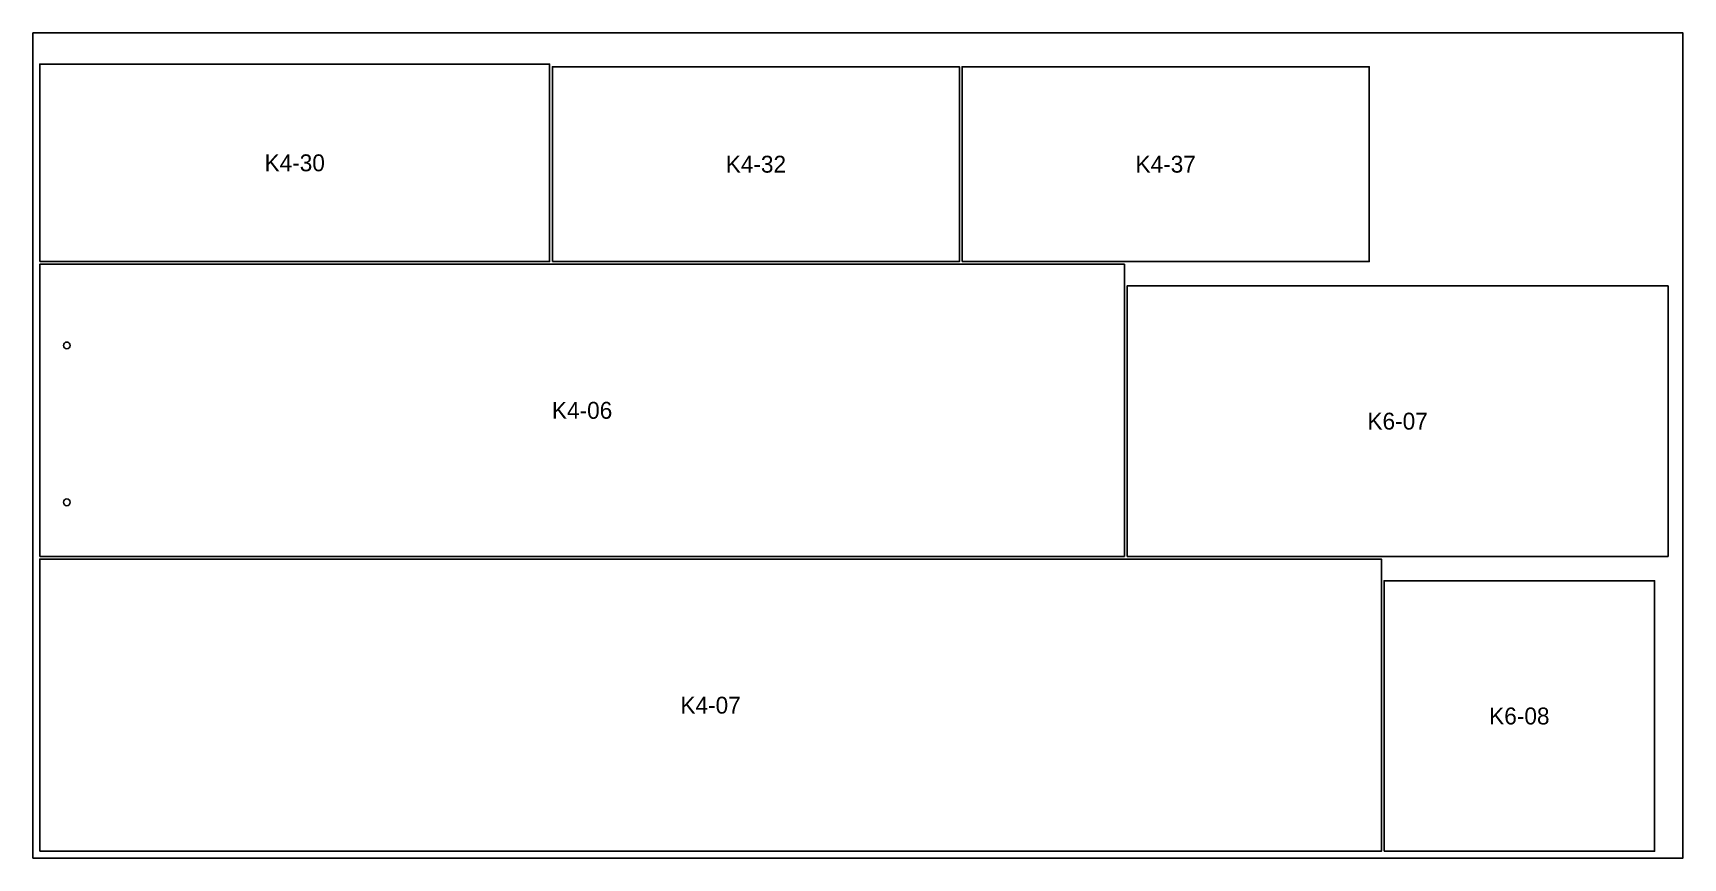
# Model space of a CAD drawing. Header units: millimetres. Extents: x 0 to 2440, y 0 to 1220.
import ezdxf
from ezdxf.enums import TextEntityAlignment as Align

# ---------------------------------------------------------------- set-up
doc = ezdxf.new("R2010")
doc.units = ezdxf.units.MM

msp = doc.modelspace()

# ---------------------------------------------------------------- linework, layer by layer
at = {"layer": 'CUT'}
for points in [[(10, 882), (764, 882), (764, 1174), (10, 1174)], [(768, 882), (1370, 882), (1370, 1170), (768, 1170)], [(1374, 882), (1976, 882), (1976, 1170), (1374, 1170)], [(10, 446), (1614, 446), (1614, 878), (10, 878)], [(1618, 446), (2418, 446), (2418, 846), (1618, 846)], [(10, 10), (1994, 10), (1994, 442), (10, 442)], [(1998, 10), (2398, 10), (2398, 410), (1998, 410)]]:
    msp.add_lwpolyline(points, close=True, dxfattribs=at)
at = {"layer": 'DRILL_D10_Z18'}
for centre in [(50, 758), (50, 526)]:
    msp.add_circle(centre, 5, dxfattribs=at)
at = {"layer": 'SHEET'}
msp.add_lwpolyline([(0, 0), (2440, 0), (2440, 1220), (0, 1220)], close=True, dxfattribs=at)

# ---------------------------------------------------------------- texts
at = {"layer": 'LABEL'}
for s, p in [('K4-30', (387, 1028)), ('K4-32', (1069, 1026)), ('K4-37', (1675, 1026)), ('K4-06', (812, 662)), ('K6-07', (2018, 646)), ('K4-07', (1002, 226)), ('K6-08', (2198, 210))]:
    msp.add_text(s, height=25, dxfattribs=at).set_placement(p, align=Align.MIDDLE_CENTER)

doc.saveas('drawing.dxf')
